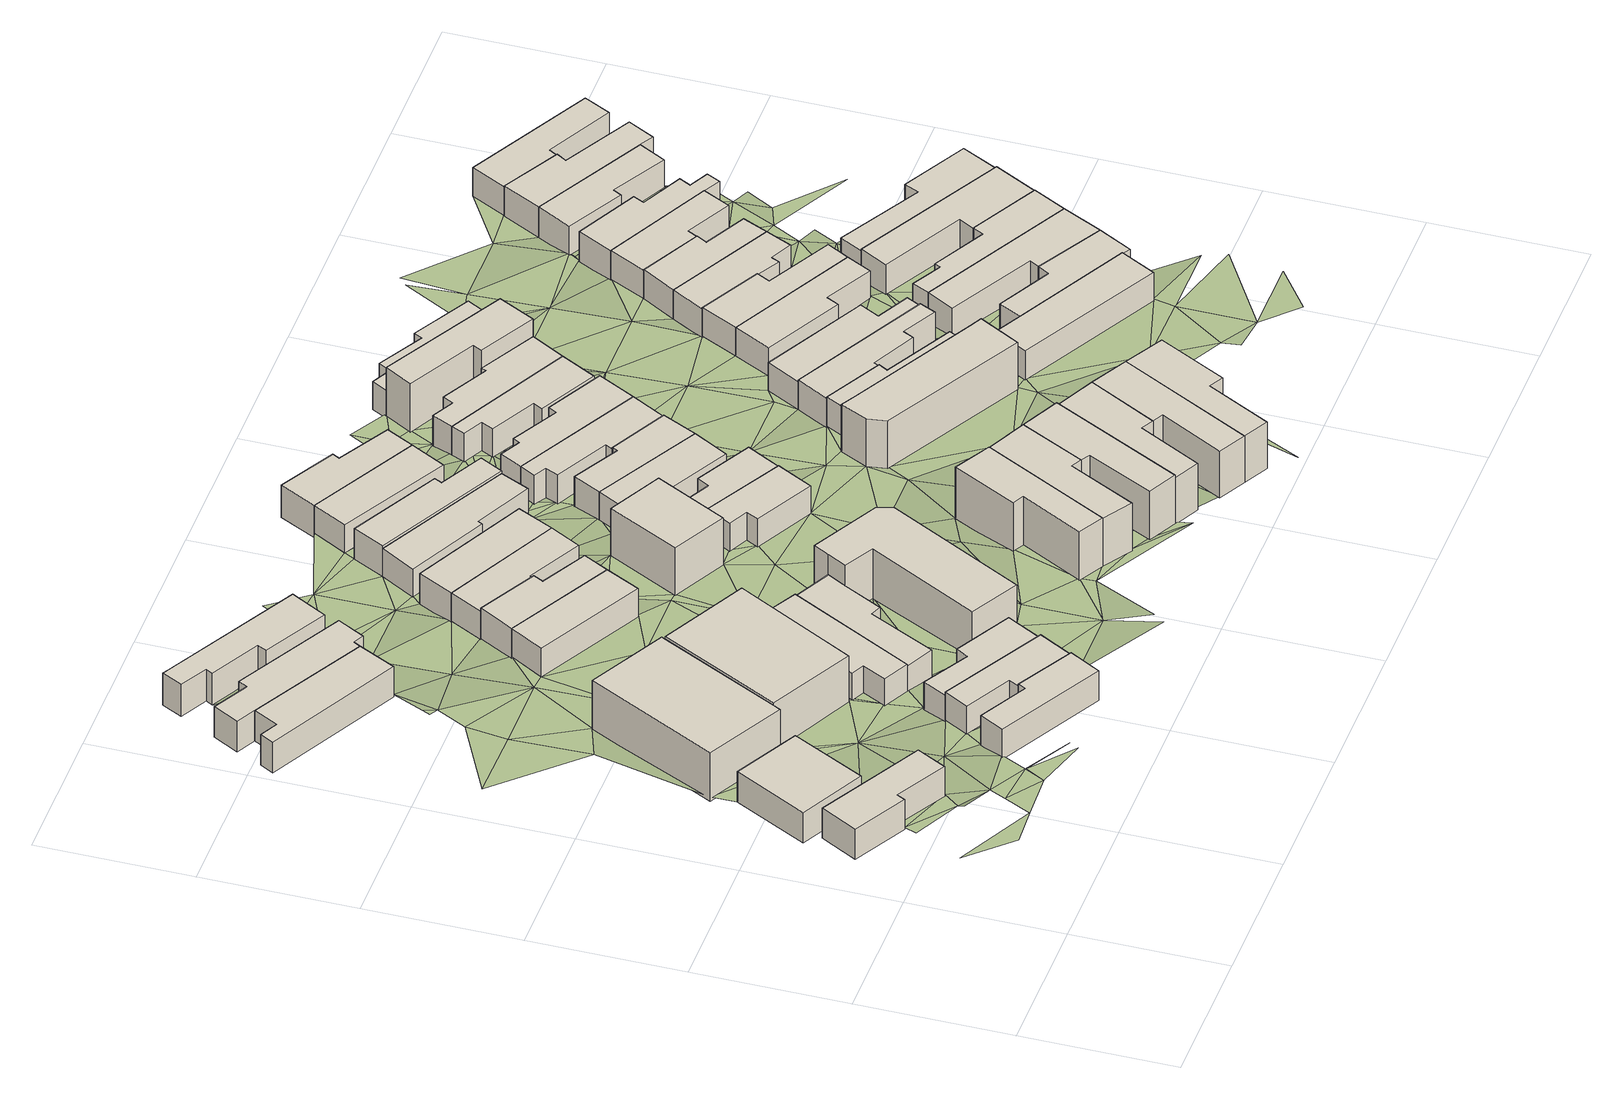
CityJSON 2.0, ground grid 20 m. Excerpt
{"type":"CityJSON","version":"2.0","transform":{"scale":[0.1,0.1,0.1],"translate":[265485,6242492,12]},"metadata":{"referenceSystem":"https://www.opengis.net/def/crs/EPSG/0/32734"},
"CityObjects":{
"building1":{"type":"Building","attributes":{"address":"67 Fenton Road Salt River Cape Town","building":"house","building:levels":"1","footprint":{"type":"Polygon"},"plus_code":"CVXQXVX6+X4W","ground_height":15.35,"building_height":4.1,"roof_height":19.45},"geometry":[{"type":"Solid","lod":"1","boundaries":[[[[0,1,2,3]],[[1,4,5,2]],[[4,6,7,5]],[[6,8,9,7]],[[8,10,11,9]],[[10,0,3,11]],[[3,2,5,7,9,11]],[[10,8,6,4,1,0]]]]}]},
"building2":{"type":"Building","attributes":{"address":"65 Fenton Road Salt River Cape Town","building":"house","building:levels":"1","footprint":{"type":"Polygon"},"plus_code":"CVXRX4XF+XFV","ground_height":14.89,"building_height":4.1,"roof_height":18.99},"geometry":[{"type":"Solid","lod":"1","boundaries":[[[[12,13,14,15]],[[13,16,17,14]],[[16,18,19,17]],[[18,12,15,19]],[[15,14,17,19]],[[18,16,13,12]]]]}]},
"building3":{"type":"Building","attributes":{"address":"Fenton Mews 46 Fenton Road Salt River Cape Town","building":"apartments","building:levels":"2","building:flats":"4","footprint":{"type":"Polygon"},"plus_code":"C2X5XRX8+XXX","ground_height":14.12,"building_height":6.9,"roof_height":21.02},"geometry":[{"type":"Solid","lod":"1","boundaries":[[[[20,21,22,23]],[[21,24,25,22]],[[24,26,27,25]],[[26,28,29,27]],[[28,30,31,29]],[[30,20,23,31]],[[23,22,25,27,29,31]],[[30,28,26,24,21,20]]]]}]},
"building4":{"type":"Building","attributes":{"address":"66 Goldsmith Road Salt River Cape Town","building":"house","building:levels":"1","footprint":{"type":"Polygon"},"plus_code":"C2XWXMXW+XMX","ground_height":15.55,"building_height":4.1,"roof_height":19.65},"geometry":[{"type":"Solid","lod":"1","boundaries":[[[[32,33,34,35]],[[33,36,37,38,34]],[[36,39,40,41,38,37]],[[39,42,43,41,40]],[[42,44,45,43]],[[44,32,35,45]],[[35,34,38,41,43,45]],[[44,42,39,36,33,32]]]]}]},
"building5":{"type":"Building","attributes":{"address":"58 Fenton Road Salt River Cape Town","building":"house","building:levels":"1","footprint":{"type":"Polygon"},"plus_code":"CVXQXGX4+XPV","ground_height":13.36,"building_height":4.1,"roof_height":17.46},"geometry":[{"type":"Solid","lod":"1","boundaries":[[[[46,47,48,49]],[[47,50,51,48]],[[50,52,53,51]],[[52,54,55,53]],[[54,56,57,55]],[[56,46,49,57]],[[49,48,51,53,55,57]],[[56,54,52,50,47,46]]]]}]},
"building6":{"type":"Building","attributes":{"address":"64 Goldsmith Road Salt River Cape Town","building":"house","building:levels":"1","footprint":{"type":"Polygon"},"plus_code":"C3X2XHX7+X3V","ground_height":15.16,"building_height":4.1,"roof_height":19.26},"geometry":[{"type":"Solid","lod":"1","boundaries":[[[[33,58,59,60]],[[58,61,62,63,59]],[[61,64,65,66,63,62]],[[64,67,68,66,65]],[[67,36,37,68]],[[36,33,60,37]],[[60,59,63,66,68,37]],[[36,67,64,61,58,33]]]]}]},
"building7":{"type":"Building","attributes":{"address":"56 Fenton Road Salt River Cape Town","building":"house","building:levels":"1","footprint":{"type":"Polygon"},"plus_code":"CVXXXWXC+X9V","ground_height":13.36,"building_height":4.1,"roof_height":17.46},"geometry":[{"type":"Solid","lod":"1","boundaries":[[[[47,69,70,48]],[[69,71,72,70]],[[71,73,74,72]],[[73,75,76,74]],[[75,77,78,76]],[[77,79,80,78]],[[79,81,82,80]],[[81,50,51,82]],[[50,47,48,51]],[[48,70,72,74,76,78,80,82,51]],[[50,81,79,77,75,73,71,69,47]]]]}]},
"building8":{"type":"Building","attributes":{"address":"48 Fenton Road Salt River Cape Town","building":"yes","building:levels":"2","footprint":{"type":"Polygon"},"plus_code":"C2XPXQXV+XFR","ground_height":14.55,"building_height":6.9,"roof_height":21.45},"geometry":[{"type":"Solid","lod":"1","boundaries":[[[[21,20,23,83,84,22]],[[20,85,86,83,23]],[[85,87,88,86]],[[87,21,22,84,88]],[[84,83,86,88]],[[87,85,20,21]]]]}]},
"building9":{"type":"Building","attributes":{"address":"62 Goldsmith Road Salt River Cape Town","building":"house","building:levels":"1","footprint":{"type":"Polygon"},"plus_code":"C3X5XQXW+XXV","ground_height":14.71,"building_height":4.1,"roof_height":18.81},"geometry":[{"type":"Solid","lod":"1","boundaries":[[[[89,90,91,92]],[[90,93,94,91]],[[93,95,96,94]],[[95,97,98,96]],[[97,99,62,98]],[[99,89,92,62]],[[92,91,94,96,98,62]],[[99,97,95,93,90,89]]]]}]},
"building10":{"type":"Building","attributes":{"address":"54 Fenton Road Salt River Cape Town","building":"house","building:levels":"1","footprint":{"type":"Polygon"},"plus_code":"C2X5X5XX+X7R","ground_height":13.36,"building_height":4.1,"roof_height":17.46},"geometry":[{"type":"Solid","lod":"1","boundaries":[[[[100,101,102,103,104,105]],[[101,106,107,103,102]],[[106,108,109,107]],[[108,110,111,109]],[[110,112,113,111]],[[112,114,115,113]],[[114,116,117,115]],[[116,118,119,117]],[[118,100,105,104,119]],[[104,103,107,109,111,113,115,117,119]],[[118,116,114,112,110,108,106,101,100]]]]}]},
"building11":{"type":"Building","attributes":{"address":"50 Fenton Road Salt River Cape Town","building":"house","building:levels":"1","footprint":{"type":"Polygon"},"plus_code":"C3X4XJXF+X4X","ground_height":14.55,"building_height":4.1,"roof_height":18.65},"geometry":[{"type":"Solid","lod":"1","boundaries":[[[[120,121,122,123,124,125]],[[121,126,127,123,122]],[[126,128,129,127]],[[128,130,131,129]],[[130,132,133,131]],[[132,120,125,124,133]],[[124,123,127,129,131,133]],[[132,130,128,126,121,120]]]]}]},
"building12":{"type":"Building","attributes":{"address":"52 Fenton Road Salt River Cape Town","building":"house","building:levels":"1","footprint":{"type":"Polygon"},"plus_code":"C3XCX2X2+X5V","ground_height":14.24,"building_height":4.1,"roof_height":18.34},"geometry":[{"type":"Solid","lod":"1","boundaries":[[[[134,135,125,136]],[[135,137,138,125]],[[137,139,140,138]],[[139,141,142,140]],[[141,143,144,142]],[[143,145,146,144]],[[145,134,136,146]],[[136,125,138,140,142,144,146]],[[145,143,141,139,137,135,134]]]]}]},
"building13":{"type":"Building","attributes":{"address":"61 Fenton Road Salt River Cape Town","building":"house","building:levels":"1","footprint":{"type":"Polygon"},"plus_code":"C2XXX6XQ+XQX","ground_height":13.83,"building_height":4.1,"roof_height":17.93},"geometry":[{"type":"Solid","lod":"1","boundaries":[[[[147,148,149,150]],[[148,151,152,149]],[[151,153,154,152]],[[153,147,150,154]],[[150,149,152,154]],[[153,151,148,147]]]]}]},
"building14":{"type":"Building","attributes":{"address":"59 Fenton Road Salt River Cape Town","building":"house","building:levels":"1","footprint":{"type":"Polygon"},"plus_code":"C3X4X5X3+X9R","ground_height":13.83,"building_height":4.1,"roof_height":17.93},"geometry":[{"type":"Solid","lod":"1","boundaries":[[[[155,156,154,150]],[[156,157,158,154]],[[157,159,160,158]],[[159,161,162,163,160]],[[161,164,165,166,163,162]],[[164,155,150,166,165]],[[150,154,158,160,163,166]],[[164,161,159,157,156,155]]]]}]},
"building15":{"type":"Building","attributes":{"address":"58 Goldsmith Road Salt River 7925 Salt River, Cape Town","building":"commercial","building:levels":"2","footprint":{"type":"Polygon"},"plus_code":"C3XRX9XP+X8W","ground_height":14.43,"building_height":6.9,"roof_height":21.33},"geometry":[{"type":"Solid","lod":"1","boundaries":[[[[167,168,146,169,170,136]],[[168,171,172,169,146]],[[171,173,174,172]],[[173,175,176,174]],[[175,177,178,176]],[[177,179,180,178]],[[179,181,182,180]],[[181,167,136,170,182]],[[170,169,172,174,176,178,180,182]],[[181,179,177,175,173,171,168,167]]]]}]},
"building16":{"type":"Building","attributes":{"address":"57 Fenton Road Salt River Cape Town","building":"house","building:levels":"1","footprint":{"type":"Polygon"},"plus_code":"C3X6XPX9+XCV","ground_height":13.28,"building_height":4.1,"roof_height":17.38},"geometry":[{"type":"Solid","lod":"1","boundaries":[[[[183,184,162,165]],[[184,185,186,162]],[[185,187,188,186]],[[187,189,190,188]],[[189,191,192,190]],[[191,183,165,192]],[[165,162,186,188,190,192]],[[191,189,187,185,184,183]]]]}]},
"building17":{"type":"Building","attributes":{"address":"55 Fenton Road Salt River Cape Town","building":"house","building:levels":"1","footprint":{"type":"Polygon"},"plus_code":"C3X9X5X4+XCV","ground_height":13.28,"building_height":4.1,"roof_height":17.38},"geometry":[{"type":"Solid","lod":"1","boundaries":[[[[193,194,190,192]],[[194,195,196,190]],[[195,197,198,196]],[[197,193,192,198]],[[192,190,196,198]],[[197,195,194,193]]]]}]},
"building18":{"type":"Building","attributes":{"address":"9 Pope Street Salt River Cape Town","building":"house","building:levels":"2","footprint":{"type":"Polygon"},"plus_code":"C3XRX2X2+XVW","ground_height":13.98,"building_height":6.9,"roof_height":20.88},"geometry":[{"type":"Solid","lod":"1","boundaries":[[[[199,200,201,202]],[[200,203,204,201]],[[203,205,206,204]],[[205,199,202,206]],[[202,201,204,206]],[[205,203,200,199]]]]}]},
"building19":{"type":"Building","attributes":{"address":"53 Fenton Road Salt River Cape Town","building":"house","building:levels":"1","footprint":{"type":"Polygon"},"plus_code":"C3XJX4XP+XQV","ground_height":12.83,"building_height":4.1,"roof_height":16.93},"geometry":[{"type":"Solid","lod":"1","boundaries":[[[[207,208,209,210]],[[208,211,212,209]],[[211,213,214,212]],[[213,215,216,214]],[[215,217,218,216]],[[217,207,210,218]],[[210,209,212,214,216,218]],[[217,215,213,211,208,207]]]]}]},
"building20":{"type":"Building","attributes":{"address":"60 Pope Street Salt River Cape Town","building":"house","building:levels":"2","footprint":{"type":"Polygon"},"plus_code":"C4XFXRXJ+X8R","ground_height":15.24,"building_height":6.9,"roof_height":22.14},"geometry":[{"type":"Solid","lod":"1","boundaries":[[[[219,220,221,222,223,224]],[[220,225,226,222,221]],[[225,227,228,226]],[[227,229,230,228]],[[229,231,232,230]],[[231,219,224,223,232]],[[223,222,226,228,230,232]],[[231,229,227,225,220,219]]]]}]},
"building21":{"type":"Building","attributes":{"address":"51 Fenton Road Salt River Cape Town","building":"house","building:levels":"1","footprint":{"type":"Polygon"},"plus_code":"C3XMXRXW+X2V","ground_height":13.2,"building_height":4.1,"roof_height":17.3},"geometry":[{"type":"Solid","lod":"1","boundaries":[[[[207,217,218,233,234,210]],[[217,235,236,233,218]],[[235,237,238,236]],[[237,239,240,238]],[[239,241,242,240]],[[241,207,210,234,242]],[[234,233,236,238,240,242]],[[241,239,237,235,217,207]]]]}]},
"building22":{"type":"Building","attributes":{"address":"62 Pope Street Salt River Cape Town","building":"house","building:levels":"2","footprint":{"type":"Polygon"},"plus_code":"C4XVXHXW+XMW","ground_height":15.12,"building_height":6.9,"roof_height":22.02},"geometry":[{"type":"Solid","lod":"1","boundaries":[[[[243,244,224,245]],[[244,246,247,224]],[[246,248,249,247]],[[248,250,251,249]],[[250,252,253,251]],[[252,243,245,253]],[[245,224,247,249,251,253]],[[252,250,248,246,244,243]]]]}]},
"building23":{"type":"Building","attributes":{"address":"54 Goldsmith Road Salt River Cape Town","building":"house","building:levels":"1","footprint":{"type":"Polygon"},"plus_code":"C4X8XQXM+X9V","ground_height":13.8,"building_height":4.1,"roof_height":17.9},"geometry":[{"type":"Solid","lod":"1","boundaries":[[[[254,255,256,257,258,259]],[[255,260,261,257,256]],[[260,262,263,261]],[[262,264,265,263]],[[264,266,267,265]],[[266,254,259,258,267]],[[258,257,261,263,265,267]],[[266,264,262,260,255,254]]]]}]},
"building24":{"type":"Building","attributes":{"address":"Fenton Road Salt River Cape Town","building":"house","building:levels":"1","footprint":{"type":"Polygon"},"plus_code":"C3XQXRXV+X7R","ground_height":12.77,"building_height":4.1,"roof_height":16.87},"geometry":[{"type":"Solid","lod":"1","boundaries":[[[[268,269,270,271]],[[269,272,273,270]],[[272,274,275,273]],[[274,268,271,275]],[[271,270,273,275]],[[274,272,269,268]]]]}]},
"building25":{"type":"Building","attributes":{"address":"52 Goldsmith Road Salt River Cape Town","building":"house","building:levels":"1","footprint":{"type":"Polygon"},"plus_code":"C4XGXHXQ+X7W","ground_height":13.72,"building_height":4.1,"roof_height":17.82},"geometry":[{"type":"Solid","lod":"1","boundaries":[[[[276,277,278,259]],[[277,279,280,278]],[[279,281,282,280]],[[281,283,284,282]],[[283,285,256,284]],[[285,276,259,256]],[[259,278,280,282,284,256]],[[285,283,281,279,277,276]]]]}]},
"building26":{"type":"Building","attributes":{"address":"64 Pope Street Salt River Cape Town","building":"house","building:levels":"2","footprint":{"type":"Polygon"},"plus_code":"C4XXXWX2+XJW","ground_height":15.12,"building_height":6.9,"roof_height":22.02},"geometry":[{"type":"Solid","lod":"1","boundaries":[[[[286,243,287,245,288,289]],[[243,252,253,245,287]],[[252,290,291,253]],[[290,292,293,291]],[[292,294,295,293]],[[294,286,289,288,295]],[[288,245,253,291,293,295]],[[294,292,290,252,243,286]]]]}]},
"building27":{"type":"Building","attributes":{"address":"50 Goldsmith Road Salt River Cape Town","building":"house","building:levels":"1","footprint":{"type":"Polygon"},"plus_code":"C4X8X7X6+XFX","ground_height":13.74,"building_height":4.1,"roof_height":17.84},"geometry":[{"type":"Solid","lod":"1","boundaries":[[[[296,297,298,299]],[[297,300,301,298]],[[300,302,303,301]],[[302,304,305,303]],[[304,306,307,305]],[[306,296,299,307]],[[299,298,301,303,305,307]],[[306,304,302,300,297,296]]]]}]},
"building28":{"type":"Building","attributes":{"address":"Fenton Road Salt River Cape Town","building":"house","building:levels":"1","footprint":{"type":"Polygon"},"plus_code":"C3XWX7X4+XJV","ground_height":12.77,"building_height":4.1,"roof_height":16.87},"geometry":[{"type":"Solid","lod":"1","boundaries":[[[[308,309,271,310]],[[309,311,275,271]],[[311,312,313,275]],[[312,314,315,313]],[[314,316,317,315]],[[316,308,310,317]],[[310,271,275,313,315,317]],[[316,314,312,311,309,308]]]]}]},
"building29":{"type":"Building","attributes":{"address":"48 Goldsmith Road Salt River Cape Town","building":"house","building:levels":"1","footprint":{"type":"Polygon"},"plus_code":"C4XFX5X3+XPR","ground_height":13.74,"building_height":4.1,"roof_height":17.84},"geometry":[{"type":"Solid","lod":"1","boundaries":[[[[318,319,320,299]],[[319,321,322,323,320]],[[321,324,325,326,323,322]],[[324,327,328,326,325]],[[327,329,298,328]],[[329,318,299,298]],[[299,320,323,326,328,298]],[[329,327,324,321,319,318]]]]}]},
"building30":{"type":"Building","attributes":{"address":"66 Pope Street Salt River Cape Town","building":"house","building:levels":"2","footprint":{"type":"Polygon"},"plus_code":"C5X9XVX3+X3R","ground_height":14.72,"building_height":6.9,"roof_height":21.62},"geometry":[{"type":"Solid","lod":"1","boundaries":[[[[330,331,289,332]],[[331,333,334,289]],[[333,335,336,334]],[[335,337,338,336]],[[337,339,340,338]],[[339,330,332,340]],[[332,289,334,336,338,340]],[[339,337,335,333,331,330]]]]}]},
"building31":{"type":"Building","attributes":{"address":"46 Goldsmith Road Salt River Cape Town","building":"house","building:levels":"1","footprint":{"type":"Polygon"},"plus_code":"C4XGXXXQ+XMR","ground_height":13.48,"building_height":4.1,"roof_height":17.58},"geometry":[{"type":"Solid","lod":"1","boundaries":[[[[319,341,342,343]],[[341,344,345,342]],[[344,346,347,345]],[[346,348,349,347]],[[348,350,351,349]],[[350,352,353,351]],[[352,321,322,353]],[[321,319,343,322]],[[343,342,345,347,349,351,353,322]],[[321,352,350,348,346,344,341,319]]]]}]},
"building32":{"type":"Building","attributes":{"address":"68 Pope Street Salt River Cape Town","building":"house","building:levels":"2","footprint":{"type":"Polygon"},"plus_code":"C5XFXXXP+XRW","ground_height":14.72,"building_height":6.9,"roof_height":21.62},"geometry":[{"type":"Solid","lod":"1","boundaries":[[[[354,330,332,355]],[[330,339,340,332]],[[339,356,357,340]],[[356,358,359,357]],[[358,360,361,359]],[[360,354,355,361]],[[355,332,340,357,359,361]],[[360,358,356,339,330,354]]]]}]},
"building33":{"type":"Building","attributes":{"address":"44 Goldsmith Road Salt River Cape Town","building":"house","building:levels":"1","footprint":{"type":"Polygon"},"plus_code":"C4XMXJXH+XQV","ground_height":13.48,"building_height":4.1,"roof_height":17.58},"geometry":[{"type":"Solid","lod":"1","boundaries":[[[[362,363,364,342]],[[363,365,366,364]],[[365,367,368,366]],[[367,369,370,368]],[[369,371,372,370]],[[371,373,374,372]],[[373,375,345,374]],[[375,362,342,345]],[[342,364,366,368,370,372,374,345]],[[375,373,371,369,367,365,363,362]]]]}]},
"building34":{"type":"Building","attributes":{"address":"70 Pope Street Salt River Cape Town","building":"house","building:levels":"2","footprint":{"type":"Polygon"},"plus_code":"C5XWX2X8+XRV","ground_height":14.72,"building_height":6.9,"roof_height":21.62},"geometry":[{"type":"Solid","lod":"1","boundaries":[[[[354,360,361,355]],[[360,376,377,361]],[[376,378,379,377]],[[378,380,381,379]],[[380,382,383,381]],[[382,354,355,383]],[[355,361,377,379,381,383]],[[382,380,378,376,360,354]]]]}]},
"building35":{"type":"Building","attributes":{"address":"42 Goldsmith Road Salt River Cape Town","building":"house","building:levels":"1","footprint":{"type":"Polygon"},"plus_code":"C4XRXMXQ+XHR","ground_height":12.98,"building_height":4.1,"roof_height":17.08},"geometry":[{"type":"Solid","lod":"1","boundaries":[[[[384,385,386,387]],[[385,388,389,386]],[[388,390,391,389]],[[390,392,393,391]],[[392,394,395,393]],[[394,396,397,395]],[[396,398,399,397]],[[398,384,387,399]],[[387,386,389,391,393,395,397,399]],[[398,396,394,392,390,388,385,384]]]]}]},
"building36":{"type":"Building","attributes":{"address":"59A Goldsmith Road Salt River Cape Town","building":"retail","building:levels":"2","footprint":{"type":"Polygon"},"plus_code":"C5XGX9XQ+XFV","ground_height":13.84,"building_height":6.9,"roof_height":20.74},"geometry":[{"type":"Solid","lod":"1","boundaries":[[[[400,401,402,403,404,405]],[[401,406,407,403,402]],[[406,408,409,407]],[[408,410,411,409]],[[410,412,413,411]],[[412,414,415,413]],[[414,400,405,404,415]],[[404,403,407,409,411,413,415]],[[414,412,410,408,406,401,400]]]]}]},
"building37":{"type":"Building","attributes":{"address":"40 Goldsmith Road Salt River Cape Town","building":"house","building:levels":"1","footprint":{"type":"Polygon"},"plus_code":"C4XWXVX9+X2W","ground_height":12.98,"building_height":4.1,"roof_height":17.08},"geometry":[{"type":"Solid","lod":"1","boundaries":[[[[416,417,418,387]],[[417,419,420,418]],[[419,421,422,420]],[[421,423,424,422]],[[423,425,426,424]],[[425,427,428,426]],[[427,429,386,428]],[[429,416,387,386]],[[387,418,420,422,424,426,428,386]],[[429,427,425,423,421,419,417,416]]]]}]},
"building38":{"type":"Building","attributes":{"address":"59 Goldsmith Road Salt River Cape Town","building":"house","building:levels":"1","footprint":{"type":"Polygon"},"plus_code":"C5XMXVX4+XJW","ground_height":13.84,"building_height":4.1,"roof_height":17.94},"geometry":[{"type":"Solid","lod":"1","boundaries":[[[[430,431,432,402,433,434]],[[431,435,405,402,432]],[[435,436,437,405]],[[436,438,439,437]],[[438,440,441,439]],[[440,430,434,433,441]],[[433,402,405,437,439,441]],[[440,438,436,435,431,430]]]]}]},
"building39":{"type":"Building","attributes":{"address":"38 Goldsmith Road Salt River Cape Town","building":"house","building:levels":"2","footprint":{"type":"Polygon"},"plus_code":"C5X2XHX7+XQW","ground_height":12.79,"building_height":6.9,"roof_height":19.69},"geometry":[{"type":"Solid","lod":"1","boundaries":[[[[417,442,443,444,445,418]],[[442,446,447,448,444,443]],[[446,449,450,451,448,447]],[[449,452,453,451,450]],[[452,419,454,453]],[[419,417,418,445,454]],[[445,444,448,451,453,454]],[[419,452,449,446,442,417]]]]}]},
"building40":{"type":"Building","attributes":{"address":"57 Goldsmith Road Salt River Cape Town","building":"house","building:levels":"1","footprint":{"type":"Polygon"},"plus_code":"C5XPX7XH+XQW","ground_height":13.59,"building_height":4.1,"roof_height":17.69},"geometry":[{"type":"Solid","lod":"1","boundaries":[[[[455,456,457,458,459,460]],[[456,461,434,458,457]],[[461,462,463,434]],[[462,464,465,463]],[[464,466,467,465]],[[466,468,469,467]],[[468,470,471,469]],[[470,455,460,459,471]],[[459,458,434,463,465,467,469,471]],[[470,468,466,464,462,461,456,455]]]]}]},
"building41":{"type":"Building","attributes":{"address":"36 Goldsmith Road Salt River Cape Town","building":"house","building:levels":"1","footprint":{"type":"Polygon"},"plus_code":"C5X6X5XP+XXV","ground_height":12.16,"building_height":4.1,"roof_height":16.26},"geometry":[{"type":"Solid","lod":"1","boundaries":[[[[472,473,474,475]],[[473,476,477,474]],[[476,478,479,477]],[[478,480,481,479]],[[480,482,483,481]],[[482,484,485,483]],[[484,486,447,485]],[[486,472,475,447]],[[475,474,477,479,481,483,485,447]],[[486,484,482,480,478,476,473,472]]]]}]},
"building42":{"type":"Building","attributes":{"address":"53 Goldsmith Road Salt River Cape Town","building":"house","building:levels":"1","footprint":{"type":"Polygon"},"plus_code":"C5XRX7XJ+XWV","ground_height":13.34,"building_height":4.1,"roof_height":17.44},"geometry":[{"type":"Solid","lod":"1","boundaries":[[[[456,455,460,457]],[[455,487,488,460]],[[487,489,490,488]],[[489,491,492,490]],[[491,493,494,492]],[[493,456,457,494]],[[457,460,488,490,492,494]],[[493,491,489,487,455,456]]]]}]},
"building43":{"type":"Building","attributes":{"address":"56 Kingsley Road Salt River Cape Town","building":"house","building:levels":"1","footprint":{"type":"Polygon"},"plus_code":"C6XHX8XH+X6V","ground_height":13.97,"building_height":4.1,"roof_height":18.07},"geometry":[{"type":"Solid","lod":"1","boundaries":[[[[495,496,497,498,499,500]],[[496,501,502,498,497]],[[501,503,504,502]],[[503,505,506,504]],[[505,495,500,499,506]],[[499,498,502,504,506]],[[505,503,501,496,495]]]]}]},
"building44":{"type":"Building","attributes":{"address":"51 Goldsmith Road Salt River Cape Town","building":"house","building:levels":"1","footprint":{"type":"Polygon"},"plus_code":"C6X4XVXW+XFX","ground_height":13.34,"building_height":4.1,"roof_height":17.44},"geometry":[{"type":"Solid","lod":"1","boundaries":[[[[507,508,509,510]],[[508,511,512,509]],[[511,513,514,512]],[[513,515,516,514]],[[515,517,518,516]],[[517,507,510,518]],[[510,509,512,514,516,518]],[[517,515,513,511,508,507]]]]}]},
"building45":{"type":"Building","attributes":{"address":"49 Goldsmith Road Salt River Cape Town","building":"house","building:levels":"1","footprint":{"type":"Polygon"},"plus_code":"C6X8X3X2+XFR","ground_height":13.29,"building_height":4.1,"roof_height":17.39},"geometry":[{"type":"Solid","lod":"1","boundaries":[[[[519,507,520,510,521,522]],[[507,517,518,510,520]],[[517,523,524,518]],[[523,525,526,524]],[[525,527,528,526]],[[527,519,522,521,528]],[[521,510,518,524,526,528]],[[527,525,523,517,507,519]]]]}]},
"building46":{"type":"Building","attributes":{"address":"54 Kingsley Road Salt River Cape Town","building":"house","building:levels":"1","footprint":{"type":"Polygon"},"plus_code":"C6XRXVXM+XMR","ground_height":13.78,"building_height":4.1,"roof_height":17.88},"geometry":[{"type":"Solid","lod":"1","boundaries":[[[[529,530,500,497]],[[530,531,532,500]],[[531,533,534,532]],[[533,535,536,534]],[[535,537,538,536]],[[537,539,540,538]],[[539,529,497,540]],[[497,500,532,534,536,538,540]],[[539,537,535,533,531,530,529]]]]}]},
"building47":{"type":"Building","attributes":{"address":"47 Goldsmith Road Salt River Cape Town","building":"house","building:levels":"1","footprint":{"type":"Polygon"},"plus_code":"C6X8X8XW+XVV","ground_height":13.15,"building_height":4.1,"roof_height":17.25},"geometry":[{"type":"Solid","lod":"1","boundaries":[[[[541,542,522,543]],[[542,544,545,522]],[[544,546,547,545]],[[546,548,549,547]],[[548,550,551,549]],[[550,552,553,551]],[[552,541,543,553]],[[543,522,545,547,549,551,553]],[[552,550,548,546,544,542,541]]]]}]},
"building48":{"type":"Building","attributes":{"address":"52 Kingsley Road Salt River Cape Town","building":"house","building:levels":"1","footprint":{"type":"Polygon"},"plus_code":"C6XRX6XM+X8W","ground_height":13.84,"building_height":4.1,"roof_height":17.94},"geometry":[{"type":"Solid","lod":"1","boundaries":[[[[554,555,556,534]],[[555,557,558,556]],[[557,559,560,558]],[[559,561,562,560]],[[561,563,536,562]],[[563,554,534,536]],[[534,556,558,560,562,536]],[[563,561,559,557,555,554]]]]}]},
"building49":{"type":"Building","attributes":{"address":"45 Goldsmith Road Salt River Cape Town","building":"house","building:levels":"1","footprint":{"type":"Polygon"},"plus_code":"C6XFX7XG+XCX","ground_height":13.15,"building_height":4.1,"roof_height":17.25},"geometry":[{"type":"Solid","lod":"1","boundaries":[[[[564,541,565,543,566,567]],[[541,552,553,543,565]],[[552,568,569,553]],[[568,570,571,569]],[[570,572,573,571]],[[572,564,567,566,573]],[[566,543,553,569,571,573]],[[572,570,568,552,541,564]]]]}]},
"building50":{"type":"Building","attributes":{"address":"50 Kingsley Road Salt River Cape Town","building":"house","building:levels":"1","footprint":{"type":"Polygon"},"plus_code":"C7X3XVXX+X2V","ground_height":13.84,"building_height":4.1,"roof_height":17.94},"geometry":[{"type":"Solid","lod":"1","boundaries":[[[[555,574,575,556]],[[574,576,577,578,575]],[[576,579,580,581,578,577]],[[579,582,583,581,580]],[[582,584,585,583]],[[584,586,587,585]],[[586,557,558,587]],[[557,555,556,558]],[[556,575,578,581,583,585,587,558]],[[557,586,584,582,579,576,574,555]]]]}]},
"building51":{"type":"Building","attributes":{"address":"43 Goldsmith Road Salt River Cape Town","building":"house","building:levels":"1","footprint":{"type":"Polygon"},"plus_code":"C6XHXFX7+X9V","ground_height":13.04,"building_height":4.1,"roof_height":17.14},"geometry":[{"type":"Solid","lod":"1","boundaries":[[[[588,564,589,567,590,591]],[[564,572,592,567,589]],[[572,593,594,592]],[[593,595,596,594]],[[595,597,598,596]],[[597,588,591,590,598]],[[590,567,592,594,596,598]],[[597,595,593,572,564,588]]]]}]},
"building52":{"type":"Building","attributes":{"address":"48 Kingsley Road Salt River Cape Town","building":"house","building:levels":"1","footprint":{"type":"Polygon"},"plus_code":"C7X3XGX9+XCX","ground_height":13.71,"building_height":4.1,"roof_height":17.81},"geometry":[{"type":"Solid","lod":"1","boundaries":[[[[599,600,601,602]],[[600,603,604,605,601]],[[603,606,607,608,605,604]],[[606,609,610,608,607]],[[609,611,577,610]],[[611,599,602,577]],[[602,601,605,608,610,577]],[[611,609,606,603,600,599]]]]}]},
"building53":{"type":"Building","attributes":{"address":"41 Goldsmith Road Salt River Cape Town","building":"house","building:levels":"1","footprint":{"type":"Polygon"},"plus_code":"C6XPX7XG+X9W","ground_height":12.9,"building_height":4.1,"roof_height":17},"geometry":[{"type":"Solid","lod":"1","boundaries":[[[[612,613,614,591]],[[613,615,616,614]],[[615,617,618,616]],[[617,619,620,618]],[[619,621,622,620]],[[621,623,624,622]],[[623,625,626,624]],[[625,627,628,626]],[[627,612,591,628]],[[591,614,616,618,620,622,624,626,628]],[[627,625,623,621,619,617,615,613,612]]]]}]},
"building54":{"type":"Building","attributes":{"address":"46 Kingsley Road Salt River Cape Town","building":"house","building:levels":"1","footprint":{"type":"Polygon"},"plus_code":"C7X9XHXM+X8R","ground_height":13.36,"building_height":4.1,"roof_height":17.46},"geometry":[{"type":"Solid","lod":"1","boundaries":[[[[629,630,631,632]],[[630,633,634,635,631]],[[633,636,637,638,635,634]],[[636,639,640,638,637]],[[639,641,604,640]],[[641,629,632,604]],[[632,631,635,638,640,604]],[[641,639,636,633,630,629]]]]}]},
"building55":{"type":"Building","attributes":{"address":"39 Goldsmith Road Salt River Cape Town","building":"house","building:levels":"1","footprint":{"type":"Polygon"},"plus_code":"C6XVX6XX+XQX","ground_height":12.63,"building_height":4.1,"roof_height":16.73},"geometry":[{"type":"Solid","lod":"1","boundaries":[[[[642,643,644,645]],[[643,646,647,644]],[[646,648,649,647]],[[648,650,651,649]],[[650,652,653,651]],[[652,642,645,653]],[[645,644,647,649,651,653]],[[652,650,648,646,643,642]]]]}]},
"building56":{"type":"Building","attributes":{"address":"37 Goldsmith Road Salt River Cape Town","building":"house","building:levels":"1","footprint":{"type":"Polygon"},"plus_code":"C7X3X4XG+XCX","ground_height":12.63,"building_height":4.1,"roof_height":16.73},"geometry":[{"type":"Solid","lod":"1","boundaries":[[[[654,642,655,645,656,657]],[[642,652,653,645,655]],[[652,658,659,653]],[[658,660,661,659]],[[660,662,663,661]],[[662,664,665,663]],[[664,654,657,656,665]],[[656,645,653,659,661,663,665]],[[664,662,660,658,652,642,654]]]]}]},
"building57":{"type":"Building","attributes":{"address":"35 Goldsmith Road Salt River Cape Town","building":"house","building:levels":"1","footprint":{"type":"Polygon"},"plus_code":"C7X4XFXV+X8W","ground_height":12.38,"building_height":4.1,"roof_height":16.48},"geometry":[{"type":"Solid","lod":"1","boundaries":[[[[666,667,668,657,669,670]],[[667,671,672,657,668]],[[671,673,674,672]],[[673,675,676,674]],[[675,677,678,676]],[[677,666,670,669,678]],[[669,657,672,674,676,678]],[[677,675,673,671,667,666]]]]}]},
"terrain1":{"type":"TINRelief","geometry":[{"type":"CompositeSurface","lod":"1","boundaries":[[[679,680,681]],[[682,683,684]],[[683,685,686]],[[683,682,685]],[[10,687,688]],[[689,690,682]],[[691,692,679]],[[682,690,685]],[[693,694,18]],[[690,692,695]],[[695,692,691]],[[685,690,696]],[[18,16,693]],[[696,687,685]],[[691,697,695]],[[690,695,698]],[[687,699,688]],[[694,693,700]],[[698,696,690]],[[688,699,16]],[[697,691,701]],[[695,697,702]],[[16,700,693]],[[687,696,699]],[[694,703,704]],[[705,706,704]],[[696,698,707]],[[16,699,700]],[[699,708,700]],[[709,696,707]],[[706,705,710]],[[699,696,61]],[[61,696,709]],[[703,705,704]],[[707,711,709]],[[699,712,708]],[[711,707,713]],[[699,61,714]],[[67,709,711]],[[714,715,699]],[[699,715,712]],[[716,705,703]],[[716,710,705]],[[717,718,719]],[[716,718,710]],[[703,720,716]],[[715,721,712]],[[720,703,24]],[[715,714,722]],[[718,723,719]],[[721,715,724]],[[725,726,112]],[[722,714,727]],[[714,728,93]],[[723,718,729]],[[730,33,32]],[[93,727,714]],[[729,718,716]],[[720,148,716]],[[112,726,731]],[[712,721,121]],[[726,725,73]],[[731,726,732]],[[733,720,24]],[[33,730,58]],[[148,720,733]],[[47,723,734]],[[723,729,734]],[[147,716,148]],[[727,93,735]],[[732,726,73]],[[716,147,729]],[[24,21,736]],[[69,47,71]],[[734,71,47]],[[736,712,121]],[[735,93,90]],[[735,737,727]],[[736,733,24]],[[730,738,58]],[[73,71,734]],[[732,73,739]],[[740,727,737]],[[147,164,729]],[[741,90,58]],[[734,729,742]],[[148,733,743]],[[735,90,741]],[[744,738,730]],[[741,58,738]],[[729,164,742]],[[740,737,745]],[[746,73,734]],[[736,121,135]],[[735,747,737]],[[746,739,73]],[[748,733,736]],[[742,746,734]],[[747,745,737]],[[749,736,135]],[[748,743,733]],[[741,738,750]],[[749,748,736]],[[751,752,739]],[[745,747,145]],[[751,739,746]],[[738,753,754]],[[755,749,135]],[[197,746,742]],[[135,134,755]],[[750,738,756]],[[748,153,743]],[[757,752,751]],[[749,758,748]],[[741,750,177]],[[754,756,738]],[[746,197,759]],[[760,761,762]],[[758,153,748]],[[761,760,185]],[[749,763,758]],[[764,749,755]],[[746,759,207]],[[746,207,751]],[[765,185,760]],[[750,756,766]],[[153,758,199]],[[763,749,764]],[[767,756,754]],[[199,760,153]],[[197,768,759]],[[751,207,241]],[[764,755,179]],[[769,767,754]],[[770,177,750]],[[770,750,766]],[[760,199,765]],[[751,241,269]],[[756,771,766]],[[772,768,197]],[[189,765,199]],[[773,763,764]],[[774,769,754]],[[751,269,268]],[[773,775,763]],[[775,776,763]],[[199,777,189]],[[179,177,778]],[[779,775,773]],[[266,764,179]],[[778,177,770]],[[205,763,776]],[[769,774,780]],[[777,199,781]],[[266,773,764]],[[768,772,782]],[[220,770,766]],[[205,781,199]],[[780,783,769]],[[189,777,784]],[[189,785,772]],[[786,269,241]],[[778,266,179]],[[787,780,774]],[[782,772,785]],[[220,778,770]],[[784,785,189]],[[784,777,781]],[[205,776,788]],[[783,789,769]],[[785,790,782]],[[205,791,781]],[[792,205,788]],[[780,793,783]],[[205,792,791]],[[792,788,794]],[[795,785,784]],[[794,788,796]],[[269,786,797]],[[790,785,798]],[[778,220,799]],[[795,798,785]],[[800,801,786]],[[244,802,220]],[[790,798,803]],[[266,778,408]],[[790,803,804]],[[794,805,792]],[[806,790,804]],[[803,798,807]],[[786,801,797]],[[801,800,808]],[[220,802,799]],[[809,810,339]],[[798,795,811]],[[797,801,808]],[[778,799,408]],[[243,802,244]],[[806,804,812]],[[254,266,813]],[[277,805,794]],[[806,812,808]],[[339,337,809]],[[814,815,795]],[[815,811,795]],[[408,813,266]],[[810,356,339]],[[813,277,254]],[[808,816,797]],[[812,817,808]],[[818,812,819]],[[820,799,802]],[[274,797,816]],[[802,243,820]],[[821,822,823]],[[824,408,799]],[[805,277,825]],[[817,812,818]],[[826,816,808]],[[296,805,825]],[[817,826,808]],[[824,799,820]],[[277,813,825]],[[408,406,813]],[[816,827,274]],[[820,243,331]],[[828,821,823]],[[274,829,823]],[[829,274,827]],[[826,830,816]],[[817,830,826]],[[818,831,817]],[[296,825,832]],[[430,813,406]],[[818,367,831]],[[813,430,825]],[[296,832,319]],[[833,828,823]],[[833,823,829]],[[331,330,820]],[[406,401,430]],[[834,828,833]],[[835,817,831]],[[831,367,365]],[[833,829,836]],[[319,832,341]],[[820,837,824]],[[829,838,839]],[[836,829,839]],[[840,832,825]],[[841,834,833]],[[825,430,456]],[[841,833,836]],[[842,843,380]],[[820,330,844]],[[831,365,845]],[[840,825,456]],[[354,846,330]],[[832,847,341]],[[365,363,845]],[[836,839,848]],[[846,844,330]],[[837,820,844]],[[840,847,832]],[[849,839,850]],[[382,846,354]],[[363,341,847]],[[839,849,848]],[[382,380,843]],[[456,493,840]],[[846,382,843]],[[363,851,845]],[[840,493,847]],[[844,852,837]],[[853,844,846]],[[851,363,847]],[[854,440,438]],[[845,851,384]],[[853,846,843]],[[854,855,440]],[[856,847,493]],[[857,837,852]],[[852,844,853]],[[858,854,438]],[[417,384,851]],[[847,856,507]],[[852,501,857]],[[478,476,859]],[[860,857,858]],[[856,493,861]],[[847,519,851]],[[853,843,862]],[[417,851,863]],[[519,847,507]],[[858,864,854]],[[865,857,501]],[[854,864,866]],[[858,857,865]],[[417,863,442]],[[863,851,867]],[[868,852,853]],[[501,869,870]],[[858,865,864]],[[871,856,861]],[[473,872,476]],[[865,501,873]],[[867,851,519]],[[873,501,870]],[[874,862,875]],[[853,862,876]],[[442,863,877]],[[864,865,878]],[[861,879,880]],[[864,878,881]],[[882,872,473]],[[871,861,883]],[[874,876,862]],[[881,878,880]],[[867,877,863]],[[541,867,519]],[[876,868,853]],[[442,877,473]],[[880,884,861]],[[885,880,878]],[[886,865,873]],[[861,887,883]],[[870,886,873]],[[885,884,880]],[[861,884,887]],[[473,877,882]],[[867,541,564]],[[888,889,870]],[[890,884,885]],[[870,889,886]],[[882,877,891]],[[892,874,893]],[[884,890,887]],[[894,885,895]],[[890,885,894]],[[896,877,867]],[[525,897,527]],[[867,564,896]],[[874,898,876]],[[882,891,899]],[[887,890,603]],[[876,900,868]],[[897,525,901]],[[868,902,495]],[[887,603,903]],[[904,891,877]],[[905,897,906]],[[877,896,907]],[[868,900,902]],[[908,890,894]],[[901,906,897]],[[909,903,603]],[[903,909,901]],[[910,894,911]],[[907,904,877]],[[894,910,908]],[[912,891,913]],[[906,901,914]],[[901,909,915]],[[913,891,904]],[[916,917,918]],[[914,919,906]],[[920,918,917]],[[904,907,921]],[[909,922,915]],[[915,914,901]],[[923,917,919]],[[920,917,924]],[[921,907,625]],[[925,922,909]],[[919,914,923]],[[904,921,926]],[[913,904,642]],[[927,914,915]],[[924,917,923]],[[915,922,928]],[[929,923,914]],[[625,926,921]],[[924,923,929]],[[930,913,642]],[[931,922,925]],[[928,922,931]],[[625,932,926]],[[924,929,933]],[[934,935,625]],[[597,924,936]],[[913,930,937]],[[933,936,924]],[[933,929,938]],[[939,932,625]],[[940,935,941]],[[939,625,935]],[[929,942,938]],[[936,933,940]],[[933,938,943]],[[933,944,940]],[[939,935,940]],[[940,944,939]],[[945,946,947]],[[948,949,945]]]}]}
},
"vertices":[
[26,267,30],[97,229,30],[97,229,74],[26,267,74],[103,240,30],[103,240,74],[170,203,30],[170,203,74],[191,242,30],[191,242,74],[53,316,30],[53,316,74],
[43,336,25],[129,292,25],[129,292,70],[43,336,70],[179,388,25],[179,388,70],[94,432,25],[94,432,70],
[201,421,18],[282,579,18],[282,579,90],[201,421,90],[285,584,18],[285,584,90],[183,637,18],[183,637,90],[94,465,18],[94,465,90],[196,412,18],[196,412,90],
[393,85,32],[416,126,32],[416,126,76],[393,85,76],[341,167,32],[341,167,73],[341,167,76],[336,157,32],[336,157,73],[336,157,76],[272,191,32],[272,191,76],[254,159,32],[254,159,76],
[181,878,10],[206,927,10],[206,927,55],[181,878,55],[54,1008,10],[54,1008,55],[37,976,10],[37,976,55],[13,988,10],[13,988,55],[3,970,10],[3,970,55],
[441,171,32],[441,171,73],[416,126,73],[305,245,32],[305,245,68],[305,245,73],[287,213,32],[287,213,68],[287,213,73],[348,180,32],[348,180,73],
[211,936,10],[211,936,55],[225,929,10],[225,929,55],[245,965,10],[245,965,55],[101,1042,10],[101,1042,55],[94,1030,10],[94,1030,55],[47,1055,10],[47,1055,55],[28,1021,10],[28,1021,55],
[201,421,94],[282,579,94],[311,364,18],[311,364,94],[396,521,18],[396,521,94],
[441,171,27],[467,218,27],[467,218,68],[441,171,68],[392,258,27],[392,258,68],[383,242,27],[383,242,68],[322,276,27],[322,276,68],[305,245,27],
[276,1031,8],[97,1127,8],[97,1127,47],[97,1127,55],[276,1031,55],[276,1031,47],[89,1131,8],[89,1131,55],[75,1104,8],[75,1104,55],[111,1085,8],[111,1085,55],[106,1076,8],[106,1076,55],[172,1041,8],[172,1041,55],[166,1029,8],[166,1029,55],[250,984,8],[250,984,55],
[437,469,20],[387,496,20],[387,496,63],[387,496,66],[437,469,66],[437,469,63],[315,361,20],[315,361,66],[332,353,20],[332,353,66],[316,322,20],[316,322,66],[350,305,20],[350,305,66],
[487,444,22],[437,469,22],[487,444,63],[350,305,22],[350,305,63],[388,287,22],[388,287,63],[432,374,22],[432,374,63],[446,368,22],[446,368,63],[473,419,22],[473,419,63],
[286,767,17],[260,723,17],[260,723,59],[286,767,59],[401,649,17],[401,649,59],[424,694,17],[424,694,59],
[286,767,14],[424,694,14],[442,727,14],[442,727,59],[381,759,14],[381,759,59],[388,772,14],[388,772,54],[388,772,59],[311,813,14],[311,813,54],[311,813,59],
[487,444,20],[473,419,20],[473,419,93],[487,444,93],[512,398,20],[512,398,93],[434,252,20],[434,252,93],[498,218,20],[498,218,93],[594,397,20],[594,397,93],[588,418,20],[588,418,93],[498,465,20],[498,465,93],
[311,813,13],[388,772,13],[392,778,13],[392,778,54],[464,741,13],[464,741,54],[486,781,13],[486,781,54],[334,856,13],[334,856,54],
[334,856,9],[486,781,9],[509,828,9],[509,828,54],[358,902,9],[358,902,54],
[499,713,19],[450,619,19],[450,619,89],[499,713,89],[521,583,19],[521,583,89],[570,677,19],[570,677,89],
[396,959,8],[369,914,8],[369,914,49],[396,959,49],[475,862,8],[475,862,49],[478,868,8],[478,868,49],[554,831,8],[554,831,49],[572,869,8],[572,869,49],
[726,323,25],[678,349,25],[678,349,100],[678,349,101],[726,323,101],[726,323,100],[634,265,25],[634,265,101],[649,257,25],[649,257,101],[605,175,25],[605,175,101],[638,157,25],[638,157,101],
[572,869,53],[396,959,53],[588,899,8],[588,899,53],[530,929,8],[530,929,53],[535,939,8],[535,939,53],[417,1000,8],[417,1000,53],
[779,298,26],[726,323,26],[779,298,100],[638,157,26],[638,157,100],[676,133,26],[676,133,100],[722,221,26],[722,221,100],[736,214,26],[736,214,100],
[670,562,18],[568,617,18],[568,617,58],[568,617,59],[670,562,59],[670,562,58],[549,584,18],[549,584,59],[575,571,18],[575,571,59],[567,555,18],[567,555,59],[645,515,18],[645,515,59],
[450,1059,8],[425,1014,8],[425,1014,49],[450,1059,49],[567,938,8],[567,938,49],[592,984,8],[592,984,49],
[670,562,14],[694,606,14],[694,606,58],[620,645,14],[620,645,58],[611,629,14],[611,629,58],[582,644,14],[582,644,58],[568,617,14],
[830,273,26],[779,298,96],[830,273,100],[830,273,96],[747,207,26],[747,207,100],[703,120,26],[703,120,100],[741,101,26],[741,101,100],
[700,673,14],[562,747,14],[562,747,58],[700,673,58],[543,712,14],[543,712,58],[599,683,14],[599,683,58],[592,670,14],[592,670,58],[674,627,14],[674,627,58],
[475,1107,1],[450,1059,1],[475,1107,49],[592,984,1],[611,1020,1],[611,1020,49],[543,1058,1],[543,1058,49],[548,1067,1],[548,1067,49],
[700,673,12],[722,718,12],[722,718,58],[646,757,12],[646,757,56],[646,757,58],[642,750,12],[642,750,56],[642,750,58],[581,783,12],[581,783,58],[562,747,12],
[884,247,27],[830,273,27],[884,247,96],[741,101,27],[741,101,96],[775,84,27],[775,84,96],[819,166,27],[819,166,96],[835,157,27],[835,157,96],
[747,763,12],[747,763,56],[722,718,56],[583,849,12],[583,849,56],[571,829,12],[571,829,56],[588,820,12],[588,820,56],[580,803,12],[580,803,56],[651,767,12],[651,767,56],
[933,221,27],[933,221,96],[849,150,27],[849,150,96],[804,66,27],[804,66,96],[840,47,27],[840,47,96],
[747,763,11],[773,812,11],[773,812,56],[698,851,11],[698,851,56],[692,840,11],[692,840,56],[630,873,11],[630,873,56],[625,864,11],[625,864,56],[598,878,11],[598,878,56],[583,849,11],
[873,30,27],[873,30,96],[918,114,27],[918,114,96],[937,104,27],[937,104,96],[984,193,27],[984,193,96],
[801,866,9],[636,950,9],[636,950,51],[801,866,51],[628,932,9],[628,932,51],[654,919,9],[654,919,51],[646,903,9],[646,903,51],[706,872,9],[706,872,51],[699,860,9],[699,860,51],[776,820,9],[776,820,51],
[954,417,17],[788,505,17],[788,505,59],[788,505,87],[954,417,87],[954,417,59],[768,516,17],[768,516,87],[750,480,17],[750,480,87],[754,455,17],[754,455,87],[940,355,17],[940,355,87],[970,409,17],[970,409,87],
[801,866,5],[826,910,5],[826,910,51],[751,950,5],[751,950,51],[749,943,5],[749,943,51],[686,976,5],[686,976,51],[679,962,5],[679,962,51],[650,977,5],[650,977,51],[636,950,5],
[810,547,16],[788,505,16],[788,505,57],[810,547,59],[810,547,57],[954,417,16],[970,447,16],[970,447,59],[879,495,16],[879,495,59],[886,507,16],[886,507,59],
[851,958,5],[851,958,51],[851,958,77],[826,910,77],[688,1046,5],[688,1046,43],[688,1046,77],[667,1010,5],[667,1010,43],[667,1010,77],[758,962,5],[758,962,77],[751,950,77],
[1012,496,13],[833,589,13],[833,589,54],[833,589,57],[1012,496,57],[1012,496,54],[810,547,13],[886,507,13],[886,507,57],[890,514,13],[890,514,57],[949,485,13],[949,485,57],[956,499,13],[956,499,57],[1002,475,13],[1002,475,57],
[851,958,2],[877,1005,2],[877,1005,43],[851,958,43],[800,1047,2],[800,1047,43],[794,1036,2],[794,1036,43],[734,1069,2],[734,1069,43],[725,1053,2],[725,1053,43],[699,1066,2],[699,1066,43],[688,1046,2],
[1022,515,13],[1022,515,54],[979,537,13],[979,537,54],[993,563,13],[993,563,54],[857,633,13],[857,633,54],
[1169,299,18],[1021,376,18],[1021,376,59],[1021,376,61],[1169,299,61],[1169,299,59],[983,396,18],[983,396,61],[959,352,18],[959,352,61],[1144,253,18],[1144,253,61],
[909,689,12],[884,641,12],[884,641,54],[909,689,54],[986,588,12],[986,588,54],[994,604,12],[994,604,54],[1057,571,12],[1057,571,54],[1074,604,12],[1074,604,54],
[933,737,12],[909,689,52],[933,737,54],[933,737,52],[1090,633,12],[1090,633,54],[1004,678,12],[1004,678,54],[1013,695,12],[1013,695,54],
[1021,376,17],[1169,299,17],[1180,293,17],[1180,293,59],[1204,337,17],[1204,337,59],[1117,385,17],[1117,385,59],[1108,370,17],[1108,370,59],[1037,407,17],[1037,407,59],
[957,780,9],[933,737,9],[957,780,52],[1013,695,9],[1013,695,52],[1044,678,9],[1044,678,52],[1049,689,9],[1049,689,52],[1078,675,9],[1078,675,52],[1094,709,9],[1094,709,52],
[1204,337,14],[1230,389,14],[1230,389,59],[1032,493,14],[1032,493,59],[1012,457,14],[1012,457,59],[1124,397,14],[1124,397,59],[1117,385,14],
[983,824,9],[957,780,51],[983,824,52],[983,824,51],[1109,742,9],[1109,742,52],[1054,770,9],[1054,770,52],[1062,784,9],[1062,784,52],
[1253,432,14],[1253,432,59],[1164,479,14],[1164,479,58],[1164,479,59],[1156,465,14],[1156,465,58],[1156,465,59],[1086,502,14],[1086,502,59],[1082,494,14],[1082,494,59],[1043,515,14],[1043,515,59],
[1007,872,9],[983,824,50],[1007,872,51],[1007,872,50],[1062,784,51],[1069,797,9],[1069,797,51],[1129,766,9],[1129,766,51],[1147,802,9],[1147,802,51],
[1253,432,13],[1283,488,13],[1283,488,58],[1253,432,58],[1088,592,13],[1088,592,55],[1088,592,58],[1068,556,13],[1068,556,55],[1068,556,58],[1175,499,13],[1175,499,58],[1164,479,13],
[1007,872,6],[1147,802,6],[1147,802,50],[1170,790,6],[1170,790,50],[1179,808,6],[1179,808,50],[1153,821,6],[1153,821,50],[1161,836,6],[1161,836,50],[1106,863,6],[1106,863,50],[1113,877,6],[1113,877,50],[1031,918,6],[1031,918,50],
[1283,488,11],[1308,536,11],[1308,536,55],[1283,488,55],[1223,581,11],[1223,581,53],[1223,581,55],[1214,562,11],[1214,562,53],[1214,562,55],[1105,622,11],[1105,622,55],[1088,592,11],
[1065,978,2],[1041,933,2],[1041,933,47],[1065,978,47],[1115,893,2],[1115,893,47],[1121,904,2],[1121,904,47],[1193,865,2],[1193,865,47],[1212,900,2],[1212,900,47],
[1091,1028,2],[1065,978,45],[1091,1028,47],[1091,1028,45],[1230,890,2],[1230,890,47],[1249,925,2],[1249,925,47],[1158,974,2],[1158,974,47],[1166,987,2],[1166,987,47],
[1115,1074,3],[1091,1028,3],[1091,1028,44],[1115,1074,45],[1115,1074,44],[1166,987,3],[1166,987,45],[1173,998,3],[1173,998,45],[1261,953,3],[1261,953,45],[1279,988,3],[1279,988,45],
[159,96,39],[54,148,39],[107,93,39],[154,182,33],[97,229,33],[91,213,33],[170,203,33],[103,240,33],[191,242,33],[129,292,29],[149,172,39],[188,153,38],[223,99,38],[176,131,39],[137,425,25],[94,465,25],[237,126,38],[238,225,33],[238,125,38],[254,159,38],[238,330,28],[196,412,25],[296,80,36],[302,92,36],[183,637,19],[137,620,19],[137,725,16],[37,725,18],[272,191,33],[201,421,25],[287,213,33],[145,780,16],[341,167,36],[311,364,29],[336,157,36],[322,276,29],[316,322,29],[238,725,17],[155,826,16],[166,820,16],[160,836,16],[238,620,19],[315,361,29],[350,305,29],[181,878,14],[332,353,29],[101,1042,14],[137,1025,14],[388,287,25],[383,242,32],[238,825,13],[438,125,32],[172,1041,14],[166,1029,14],[338,620,19],[238,925,10],[434,252,27],[396,521,20],[438,330,25],[538,125,32],[250,984,10],[432,374,25],[498,218,32],[334,856,14],[401,649,20],[550,55,37],[446,368,25],[338,925,9],[512,398,22],[438,620,20],[438,525,20],[538,225,32],[338,1025,9],[276,1031,10],[560,70,37],[606,155,32],[498,465,22],[605,175,32],[300,1075,9],[450,619,20],[369,914,9],[442,727,17],[388,772,17],[381,759,18],[521,583,20],[538,525,20],[464,741,17],[634,265,32],[638,157,32],[475,862,13],[676,133,32],[638,330,25],[649,257,32],[509,828,16],[567,555,20],[745,80,31],[549,584,20],[568,617,20],[538,725,19],[638,425,20],[575,571,20],[703,120,31],[543,712,19],[478,868,13],[736,214,31],[562,747,19],[538,825,16],[535,939,12],[741,101,31],[582,644,20],[722,221,31],[554,831,16],[599,683,17],[592,670,17],[747,207,31],[620,645,17],[581,783,16],[611,629,17],[567,938,12],[580,803,16],[738,425,19],[530,929,12],[538,925,12],[738,330,26],[571,829,16],[583,849,16],[674,627,17],[572,869,16],[588,820,15],[588,899,12],[775,84,31],[804,66,29],[651,767,17],[598,878,12],[738,525,17],[642,750,17],[646,757,17],[628,932,12],[646,903,12],[630,873,15],[625,864,15],[838,330,20],[548,1067,8],[543,1058,8],[611,1020,8],[754,455,19],[738,620,14],[638,925,12],[636,950,12],[620,1041,8],[650,977,8],[654,919,12],[699,860,11],[738,725,12],[638,1025,8],[638,1074,8],[706,872,11],[667,1010,8],[940,355,20],[679,962,12],[686,976,8],[838,620,13],[688,1046,8],[901,1,29],[1002,196,24],[938,330,20],[776,820,11],[938,225,27],[838,725,12],[758,962,10],[751,950,10],[749,943,10],[838,825,9],[959,352,20],[1038,225,24],[949,485,16],[890,514,16],[884,641,13],[970,409,18],[970,447,18],[734,1069,8],[954,417,18],[993,563,17],[1086,153,24],[838,925,5],[1002,475,17],[1012,457,20],[956,499,16],[938,825,9],[1144,253,22],[1021,376,20],[1037,407,20],[986,588,13],[803,1060,2],[1038,425,20],[1138,125,22],[1092,130,22],[1138,225,22],[938,925,5],[1032,493,17],[979,537,16],[1022,515,17],[1012,496,17],[888,1015,2],[994,604,13],[1038,525,17],[1043,515,17],[1124,397,18],[1057,571,17],[1108,370,18],[1117,385,18],[1068,556,17],[938,1025,2],[1239,125,21],[1181,82,22],[1086,502,17],[1082,494,17],[1007,872,10],[1044,678,12],[1251,195,21],[933,1099,2],[1239,225,21],[1090,633,14],[1180,293,18],[1074,604,13],[1041,933,7],[1049,689,12],[1078,675,13],[1031,918,7],[1175,499,17],[1105,622,14],[1164,479,17],[1156,465,18],[944,1109,2],[1038,1025,2],[1137,683,11],[1143,639,14],[1054,770,12],[1109,742,11],[1062,784,10],[1094,709,11],[1069,797,10],[1038,925,6],[1138,620,14],[1138,725,11],[1129,766,11],[1214,562,14],[1115,893,6],[1159,671,14],[1230,594,12],[1157,720,11],[1091,1028,4],[1223,581,12],[1121,904,6],[1187,779,9],[1106,863,9],[1161,836,9],[1170,790,9],[1115,1074,4],[1188,732,11],[1193,865,9],[1179,808,9],[1153,821,9],[1264,664,12],[1208,768,11],[1200,803,9],[1166,987,4],[1158,974,6],[1249,925,6],[1261,953,6],[1173,998,4]
]}
